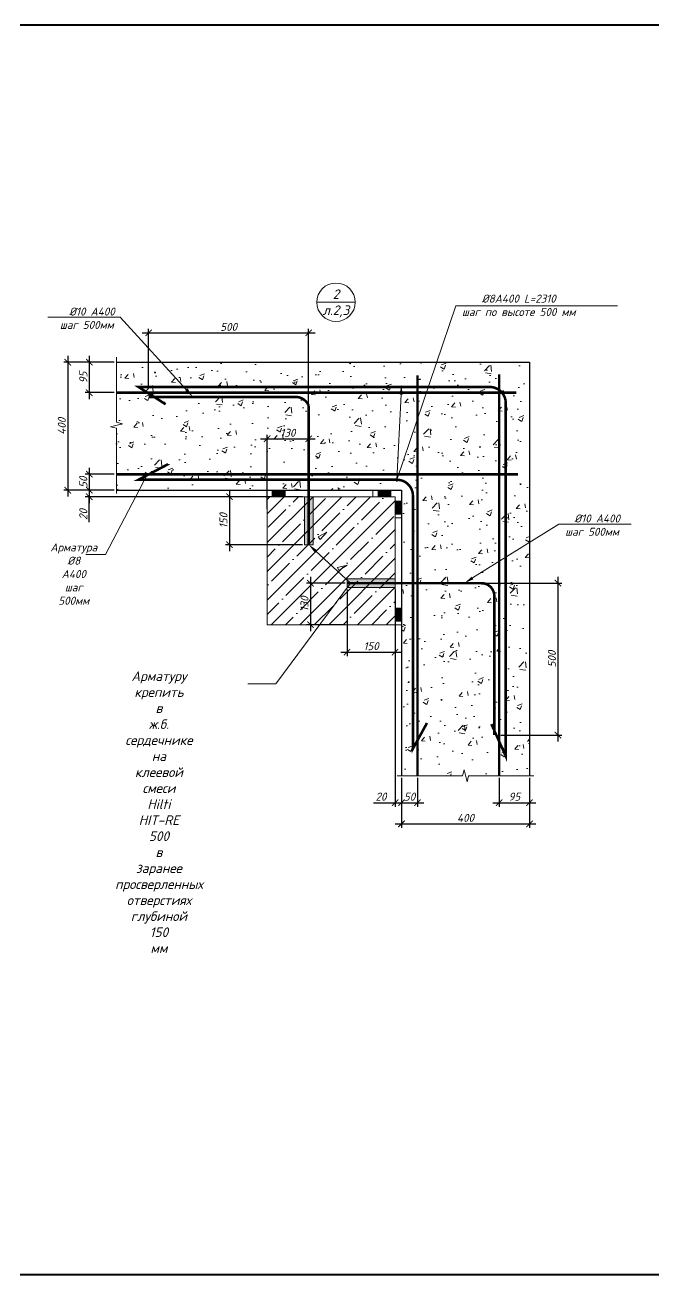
# Model space of a CAD drawing. Header units: millimetres. Extents: x -69292 to 68568, y 17750 to 120236.
# Drawn here: x 16907 to 18872, y 23614 to 27520 of the extents above; entities that cross this region are included whole.
import ezdxf
from ezdxf import colors
from ezdxf.entities.mleader import LeaderData, LeaderLine
from ezdxf.enums import TextEntityAlignment as Align
from ezdxf.math import Vec2, Vec3

# ---------------------------------------------------------------- set-up
doc = ezdxf.new("R2010")
doc.units = ezdxf.units.MM
doc.header["$PDMODE"] = 3
doc.layers.get('0').update_dxf_attribs({"lineweight": 5})
doc.layers.get('Defpoints').update_dxf_attribs({"lineweight": 0})
for name, color, linetype, lineweight in [('#Арматура', 152, 'Continuous', 30), ('#Выноски', 7, 'Continuous', 15), ('k_ Размеры', 7, 'Continuous', 15)]:
    doc.layers.add(name, color=color, linetype=linetype, lineweight=lineweight)
doc.layers.add('razmeru', color=7, linetype='Continuous', lineweight=13, true_color=0x000000)
doc.styles.get("Standard").update_dxf_attribs({"font": 'arial.ttf'})
doc.styles.add('STEP PR', font='isocpeui.ttf')
doc.dimstyles.new('SPDS', dxfattribs={"dimscale": 10, "dimtxt": 2.5, "dimasz": 2, "dimexe": 1.25, "dimexo": 0.625, "dimtad": 1, "dimdec": 0, "dimrnd": 0.001, "dimtxsty": 'STEP PR', "dimblk": 'ARCHTICK', "dimcen": 2.5, "dimdle": 2, "dimclrd": 256, "dimclre": 256, "dimclrt": 7, "dimadec": 0, "dimazin": 2, "dimtfac": 0.75, "dimtdec": 0, "dimtmove": 1, "dimatfit": 3, "dimfxl": 1, "dimtolj": 1, "dimarcsym": 1})

# ---------------------------------------------------------------- blocks, each defined once
blk = doc.blocks.new('*U255')
at = {"color": 0, "linetype": 'ByBlock', "lineweight": -2}
blk.add_lwpolyline([(-6, 0), (6, 0)], dxfattribs=at)
blk.add_circle((0, 0), 6, dxfattribs=at)
for tag, p in [('Узел', (0, 2.5)), ('Лист', (0, -2.5))]:
    blk.add_attdef(tag, text='', height=3, dxfattribs=at).set_placement(p, align=Align.MIDDLE_CENTER)
blk = doc.blocks.new('_ArchTick')
at = {"color": 0, "linetype": 'ByBlock', "const_width": 0.15}
blk.add_lwpolyline([(-0.5, -0.5), (0.5, 0.5)], dxfattribs=at)
blk = doc.blocks.new('*D409')
at = {"layer": 'Defpoints', "color": 0, "transparency": 16777216}
for p in [(17191.5, 26466.3), (17107.9, 26371.3), (17191.5, 26371.3)]:
    blk.add_point(p, dxfattribs=at)
at = {"layer": 'k_ Размеры', "lineweight": -2, "transparency": 16777216}
for p, q in [((17107.9, 26486.3), (17107.9, 26351.3)), ((17185.2, 26466.3), (17095.4, 26466.3)), ((17185.2, 26371.3), (17095.4, 26371.3))]:
    blk.add_line(p, q, dxfattribs=at)
at = {"layer": 'k_ Размеры', "lineweight": -2, "transparency": 16777216, "xscale": 20, "yscale": 20, "zscale": 20}
for p, rotation in [((17107.9, 26466.3), 90), ((17107.9, 26371.3), 270)]:
    blk.add_blockref('_ArchTick', p, dxfattribs=dict(at, rotation=rotation))
at = {"layer": 'k_ Размеры', "color": 7, "transparency": 16777216, "insert": (17089.2, 26418.8), "char_height": 25, "attachment_point": 5, "rotation": 90, "style": 'STEP PR'}
blk.add_mtext('\\A1;95', dxfattribs=at)
blk = doc.blocks.new('*D410')
at = {"layer": 'Defpoints', "color": 0, "transparency": 16777216}
for p in [(17191.5, 26116.4), (17107.9, 26066.4), (17191.5, 26066.4)]:
    blk.add_point(p, dxfattribs=at)
at = {"layer": 'k_ Размеры', "lineweight": -2, "transparency": 16777216}
for p, q in [((17107.9, 26136.4), (17107.9, 26046.4)), ((17185.2, 26116.4), (17095.4, 26116.4)), ((17185.2, 26066.4), (17095.4, 26066.4))]:
    blk.add_line(p, q, dxfattribs=at)
at = {"layer": 'k_ Размеры', "lineweight": -2, "transparency": 16777216, "xscale": 20, "yscale": 20, "zscale": 20}
for p, rotation in [((17107.9, 26116.4), 90), ((17107.9, 26066.4), 270)]:
    blk.add_blockref('_ArchTick', p, dxfattribs=dict(at, rotation=rotation))
at = {"layer": 'k_ Размеры', "color": 7, "transparency": 16777216, "insert": (17089.2, 26091.4), "char_height": 25, "attachment_point": 5, "rotation": 90, "style": 'STEP PR'}
blk.add_mtext('\\A1;50', dxfattribs=at)
blk = doc.blocks.new('*D411')
at = {"layer": 'Defpoints', "color": 0, "transparency": 16777216}
for p in [(17191.5, 26066.4), (17107.9, 26046.3), (17663.2, 26046.3)]:
    blk.add_point(p, dxfattribs=at)
at = {"layer": 'k_ Размеры', "lineweight": -2, "transparency": 16777216}
for p, q in [((17185.2, 26066.4), (17095.4, 26066.4)), ((17107.9, 26086.4), (17107.9, 26026.3)), ((17657, 26046.3), (17095.4, 26046.3)), ((17107.9, 25966.9), (17107.9, 26046.3))]:
    blk.add_line(p, q, dxfattribs=at)
at = {"layer": 'k_ Размеры', "lineweight": -2, "transparency": 16777216, "xscale": 20, "yscale": 20, "zscale": 20}
for p, rotation in [((17107.9, 26066.4), 90), ((17107.9, 26046.3), 270)]:
    blk.add_blockref('_ArchTick', p, dxfattribs=dict(at, rotation=rotation))
at = {"layer": 'k_ Размеры', "color": 7, "transparency": 16777216, "insert": (17089.2, 25990.7), "char_height": 25, "attachment_point": 5, "rotation": 90, "style": 'STEP PR'}
blk.add_mtext('\\A1;20', dxfattribs=at)
blk = doc.blocks.new('*D412')
at = {"layer": 'Defpoints', "color": 0, "transparency": 16777216}
for p in [(17191.5, 26466.3), (17040.7, 26066.4), (17191.5, 26066.4)]:
    blk.add_point(p, dxfattribs=at)
at = {"layer": 'k_ Размеры', "lineweight": -2, "transparency": 16777216}
for p, q in [((17040.7, 26486.3), (17040.7, 26046.4)), ((17185.2, 26466.3), (17028.2, 26466.3)), ((17185.2, 26066.4), (17028.2, 26066.4))]:
    blk.add_line(p, q, dxfattribs=at)
at = {"layer": 'k_ Размеры', "lineweight": -2, "transparency": 16777216, "xscale": 20, "yscale": 20, "zscale": 20}
for p, rotation in [((17040.7, 26466.3), 90), ((17040.7, 26066.4), 270)]:
    blk.add_blockref('_ArchTick', p, dxfattribs=dict(at, rotation=rotation))
at = {"layer": 'k_ Размеры', "color": 7, "transparency": 16777216, "insert": (17022, 26266.3), "char_height": 25, "attachment_point": 5, "rotation": 90, "style": 'STEP PR'}
blk.add_mtext('\\A1;400', dxfattribs=at)
blk = doc.blocks.new('*D413')
at = {"layer": 'Defpoints', "color": 0, "transparency": 16777216}
for p in [(18063.2, 25646.3), (18083.3, 25174.5), (18083.3, 25090.2)]:
    blk.add_point(p, dxfattribs=at)
at = {"layer": 'k_ Размеры', "lineweight": -2, "transparency": 16777216}
for p, q in [((18063.2, 25640), (18063.2, 25077.7)), ((18083.3, 25168.3), (18083.3, 25077.7)), ((17995.4, 25090.2), (18063.2, 25090.2)), ((18043.2, 25090.2), (18103.3, 25090.2))]:
    blk.add_line(p, q, dxfattribs=at)
at = {"layer": 'k_ Размеры', "lineweight": -2, "transparency": 16777216, "xscale": 20, "yscale": 20, "zscale": 20, "rotation": 180}
blk.add_blockref('_ArchTick', (18063.2, 25090.2), dxfattribs=at)
at = {"layer": 'k_ Размеры', "lineweight": -2, "transparency": 16777216, "xscale": 20, "yscale": 20, "zscale": 20}
blk.add_blockref('_ArchTick', (18083.3, 25090.2), dxfattribs=at)
at = {"layer": 'k_ Размеры', "color": 7, "transparency": 16777216, "insert": (18019.1, 25109), "char_height": 25, "attachment_point": 5, "style": 'STEP PR'}
blk.add_mtext('\\A1;20', dxfattribs=at)
blk = doc.blocks.new('*D414')
at = {"layer": 'Defpoints', "color": 0, "transparency": 16777216}
for p in [(18083.3, 25174.5), (18133.3, 25174.5), (18133.3, 25090.2)]:
    blk.add_point(p, dxfattribs=at)
at = {"layer": 'k_ Размеры', "lineweight": -2, "transparency": 16777216}
for p, q in [((18083.3, 25168.3), (18083.3, 25077.7)), ((18133.3, 25168.3), (18133.3, 25077.7)), ((18063.3, 25090.2), (18153.3, 25090.2))]:
    blk.add_line(p, q, dxfattribs=at)
at = {"layer": 'k_ Размеры', "lineweight": -2, "transparency": 16777216, "xscale": 20, "yscale": 20, "zscale": 20, "rotation": 180}
blk.add_blockref('_ArchTick', (18083.3, 25090.2), dxfattribs=at)
at = {"layer": 'k_ Размеры', "lineweight": -2, "transparency": 16777216, "xscale": 20, "yscale": 20, "zscale": 20}
blk.add_blockref('_ArchTick', (18133.3, 25090.2), dxfattribs=at)
at = {"layer": 'k_ Размеры', "color": 7, "transparency": 16777216, "insert": (18108.3, 25109), "char_height": 25, "attachment_point": 5, "style": 'STEP PR'}
blk.add_mtext('\\A1;50', dxfattribs=at)
blk = doc.blocks.new('*D415')
at = {"layer": 'Defpoints', "color": 0, "transparency": 16777216}
for p in [(18388.2, 25174.5), (18483.2, 25174.5), (18483.2, 25090.2)]:
    blk.add_point(p, dxfattribs=at)
at = {"layer": 'k_ Размеры', "lineweight": -2, "transparency": 16777216}
for p, q in [((18388.2, 25168.3), (18388.2, 25077.7)), ((18483.2, 25168.3), (18483.2, 25077.7)), ((18368.2, 25090.2), (18503.2, 25090.2))]:
    blk.add_line(p, q, dxfattribs=at)
at = {"layer": 'k_ Размеры', "lineweight": -2, "transparency": 16777216, "xscale": 20, "yscale": 20, "zscale": 20, "rotation": 180}
blk.add_blockref('_ArchTick', (18388.2, 25090.2), dxfattribs=at)
at = {"layer": 'k_ Размеры', "lineweight": -2, "transparency": 16777216, "xscale": 20, "yscale": 20, "zscale": 20}
blk.add_blockref('_ArchTick', (18483.2, 25090.2), dxfattribs=at)
at = {"layer": 'k_ Размеры', "color": 7, "transparency": 16777216, "insert": (18435.7, 25109), "char_height": 25, "attachment_point": 5, "style": 'STEP PR'}
blk.add_mtext('\\A1;95', dxfattribs=at)
blk = doc.blocks.new('*D416')
at = {"layer": 'Defpoints', "color": 0, "transparency": 16777216}
for p in [(18083.2, 25174.5), (18483.2, 25174.5), (18483.2, 25024.1)]:
    blk.add_point(p, dxfattribs=at)
at = {"layer": 'k_ Размеры', "lineweight": -2, "transparency": 16777216}
for p, q in [((18083.2, 25168.3), (18083.2, 25011.6)), ((18483.2, 25168.3), (18483.2, 25011.6)), ((18063.2, 25024.1), (18503.2, 25024.1))]:
    blk.add_line(p, q, dxfattribs=at)
at = {"layer": 'k_ Размеры', "lineweight": -2, "transparency": 16777216, "xscale": 20, "yscale": 20, "zscale": 20, "rotation": 180}
blk.add_blockref('_ArchTick', (18083.2, 25024.1), dxfattribs=at)
at = {"layer": 'k_ Размеры', "lineweight": -2, "transparency": 16777216, "xscale": 20, "yscale": 20, "zscale": 20}
blk.add_blockref('_ArchTick', (18483.2, 25024.1), dxfattribs=at)
at = {"layer": 'k_ Размеры', "color": 7, "transparency": 16777216, "insert": (18283.2, 25042.8), "char_height": 25, "attachment_point": 5, "style": 'STEP PR'}
blk.add_mtext('\\A1;400', dxfattribs=at)
blk = doc.blocks.new('*D436')
at = {"layer": 'Defpoints', "color": 0, "transparency": 16777216}
for p in [(17793.2, 26558.2), (17293.3, 26377), (17793.2, 26256.3)]:
    blk.add_point(p, dxfattribs=at)
at = {"layer": 'k_ Размеры', "lineweight": -2, "transparency": 16777216}
for p, q in [((17293.3, 26383.3), (17293.3, 26570.7)), ((17793.2, 26262.5), (17793.2, 26570.7)), ((17273.3, 26558.2), (17813.2, 26558.2))]:
    blk.add_line(p, q, dxfattribs=at)
at = {"layer": 'k_ Размеры', "lineweight": -2, "transparency": 16777216, "xscale": 20, "yscale": 20, "zscale": 20, "rotation": 180}
blk.add_blockref('_ArchTick', (17293.3, 26558.2), dxfattribs=at)
at = {"layer": 'k_ Размеры', "lineweight": -2, "transparency": 16777216, "xscale": 20, "yscale": 20, "zscale": 20}
blk.add_blockref('_ArchTick', (17793.2, 26558.2), dxfattribs=at)
at = {"layer": 'k_ Размеры', "color": 7, "transparency": 16777216, "insert": (17543.3, 26576.9), "char_height": 25, "attachment_point": 5, "style": 'STEP PR'}
blk.add_mtext('\\A1;500', dxfattribs=at)
blk = doc.blocks.new('*D437')
at = {"layer": 'Defpoints', "color": 0, "transparency": 16777216}
for p in [(18273.6, 25776.3), (18387.1, 25301.5), (18571.9, 25301.5)]:
    blk.add_point(p, dxfattribs=at)
at = {"layer": 'k_ Размеры', "lineweight": -2, "transparency": 16777216}
for p, q in [((18571.9, 25796.3), (18571.9, 25281.5)), ((18279.9, 25776.3), (18584.4, 25776.3)), ((18393.3, 25301.5), (18584.4, 25301.5))]:
    blk.add_line(p, q, dxfattribs=at)
at = {"layer": 'k_ Размеры', "lineweight": -2, "transparency": 16777216, "xscale": 20, "yscale": 20, "zscale": 20}
for p, rotation in [((18571.9, 25776.3), 90), ((18571.9, 25301.5), 270)]:
    blk.add_blockref('_ArchTick', p, dxfattribs=dict(at, rotation=rotation))
at = {"layer": 'k_ Размеры', "color": 7, "transparency": 16777216, "insert": (18553.1, 25538.9), "char_height": 25, "attachment_point": 5, "rotation": 90, "style": 'STEP PR'}
blk.add_mtext('\\A1;500', dxfattribs=at)
blk = doc.blocks.new('*D424')
at = {"layer": 'Defpoints', "color": 0, "transparency": 16777216}
for p in [(17780, 26046.3), (17545.8, 25896.3), (17780, 25896.3)]:
    blk.add_point(p, dxfattribs=at)
at = {"layer": 'k_ Размеры', "lineweight": -2, "transparency": 16777216}
for p, q in [((17545.8, 26066.3), (17545.8, 25876.3)), ((17773.7, 26046.3), (17533.3, 26046.3)), ((17773.7, 25896.3), (17533.3, 25896.3))]:
    blk.add_line(p, q, dxfattribs=at)
at = {"layer": 'k_ Размеры', "lineweight": -2, "transparency": 16777216, "xscale": 20, "yscale": 20, "zscale": 20}
for p, rotation in [((17545.8, 26046.3), 90), ((17545.8, 25896.3), 270)]:
    blk.add_blockref('_ArchTick', p, dxfattribs=dict(at, rotation=rotation))
at = {"layer": 'k_ Размеры', "color": 7, "transparency": 16777216, "insert": (17527, 25971.3), "char_height": 25, "attachment_point": 5, "rotation": 90, "style": 'STEP PR'}
blk.add_mtext('\\A1;150', dxfattribs=at)
blk = doc.blocks.new('*D425')
at = {"layer": 'Defpoints', "color": 0, "transparency": 16777216}
for p in [(17913.2, 25762.4), (18063.2, 25762.4), (18063.2, 25560.4)]:
    blk.add_point(p, dxfattribs=at)
at = {"layer": 'k_ Размеры', "lineweight": -2, "transparency": 16777216}
for p, q in [((17913.2, 25756.2), (17913.2, 25547.9)), ((18063.2, 25756.2), (18063.2, 25547.9)), ((17893.2, 25560.4), (18083.2, 25560.4))]:
    blk.add_line(p, q, dxfattribs=at)
at = {"layer": 'k_ Размеры', "lineweight": -2, "transparency": 16777216, "xscale": 20, "yscale": 20, "zscale": 20, "rotation": 180}
blk.add_blockref('_ArchTick', (17913.2, 25560.4), dxfattribs=at)
at = {"layer": 'k_ Размеры', "lineweight": -2, "transparency": 16777216, "xscale": 20, "yscale": 20, "zscale": 20}
blk.add_blockref('_ArchTick', (18063.2, 25560.4), dxfattribs=at)
at = {"layer": 'k_ Размеры', "color": 7, "transparency": 16777216, "insert": (17988.2, 25579.2), "char_height": 25, "attachment_point": 5, "style": 'STEP PR'}
blk.add_mtext('\\A1;150', dxfattribs=at)
blk = doc.blocks.new('*U192')
at = {"color": 0, "linetype": 'ByBlock', "lineweight": -2}
for p, q in [((13.58, 0), (13.9, 1.25)), ((13.9, 1.25), (14.52, -1.25)), ((13.58, 0), (0, 0)), ((14.52, -1.25), (14.83, 0)), ((28.42, 0), (14.83, 0))]:
    blk.add_line(p, q, dxfattribs=at)
blk = doc.blocks.new('_None')
blk = doc.blocks.new('*D441')
at = {"layer": 'Defpoints', "lineweight": -2, "transparency": 16777216}
for p, q in [((17798.9, 25796), (17798.9, 25626.3)), ((17907, 25776), (17786.4, 25776)), ((17907, 25646.3), (17786.4, 25646.3))]:
    blk.add_line(p, q, dxfattribs=at)
at = {"layer": 'Defpoints', "color": 0, "transparency": 16777216}
for p in [(17913.2, 25776), (17798.9, 25646.3), (17913.2, 25646.3)]:
    blk.add_point(p, dxfattribs=at)
at = {"layer": 'Defpoints', "lineweight": -2, "transparency": 16777216, "xscale": 20, "yscale": 20, "zscale": 20}
for p, rotation in [((17798.9, 25776), 90), ((17798.9, 25646.3), 270)]:
    blk.add_blockref('_ArchTick', p, dxfattribs=dict(at, rotation=rotation))
at = {"layer": 'Defpoints', "color": 7, "transparency": 16777216, "insert": (17780.2, 25711.1), "char_height": 25, "attachment_point": 5, "rotation": 90, "style": 'STEP PR'}
blk.add_mtext('\\A1;130', dxfattribs=at)
blk = doc.blocks.new('*D442')
at = {"layer": 'Defpoints', "lineweight": -2, "transparency": 16777216}
for p, q in [((17643.2, 26227.2), (17813.2, 26227.2)), ((17663.2, 26007.6), (17663.2, 26239.7)), ((17793.2, 26007.6), (17793.2, 26239.7))]:
    blk.add_line(p, q, dxfattribs=at)
at = {"layer": 'Defpoints', "color": 0, "transparency": 16777216}
for p in [(17793.2, 26227.2), (17663.2, 26001.4), (17793.2, 26001.4)]:
    blk.add_point(p, dxfattribs=at)
at = {"layer": 'Defpoints', "lineweight": -2, "transparency": 16777216, "xscale": 20, "yscale": 20, "zscale": 20, "rotation": 180}
blk.add_blockref('_ArchTick', (17663.2, 26227.2), dxfattribs=at)
at = {"layer": 'Defpoints', "lineweight": -2, "transparency": 16777216, "xscale": 20, "yscale": 20, "zscale": 20}
blk.add_blockref('_ArchTick', (17793.2, 26227.2), dxfattribs=at)
at = {"layer": 'Defpoints', "color": 7, "transparency": 16777216, "insert": (17728.2, 26245.9), "char_height": 25, "attachment_point": 5, "style": 'STEP PR'}
blk.add_mtext('\\A1;130', dxfattribs=at)
blk = doc.blocks.new('A$C6A987936')
at = {"layer": '#Арматура', "color": 250, "ltscale": 0.1, "true_color": 0x303030, "const_width": 80}
for points in [[(-11325, -1241), (-12171, -700), (-1200, -700, -0.414214), (-700, -1200), (-700, -12234), (-1148, -11233)], [(-11246, -3112), (-12171, -3599), (-4099, -3599, -0.414214), (-3599, -4099), (-3599, -12000), (-3159, -11199)]]:
    blk.add_lwpolyline(points, format="xyb", dxfattribs=at)

msp = doc.modelspace()

# ---------------------------------------------------------------- hatches: boundary and pattern name
at = {"layer": 'razmeru', "ltscale": 0.1}
h = msp.add_hatch(dxfattribs=at)
h.set_pattern_fill('AR-CONC', color=256, scale=0.8)
h.set_pattern_definition([(50, (-1146306.53, -8285780.31), (145.7477352, -12.7512684), [15.24, -167.64]), (355, (-1146306.53, -8285780.31), (-28.1947371, 152.8454762), [12.192, -134.1124673]), (100.4514447, (-1146294.38, -8285781.37), (117.5529977, 140.0942015), [12.952007, -142.4721957]), (46.1842, (-1146306.53, -8285739.67), (216.8632327, -33.6338623), [22.86, -251.46]), (96.6355576, (-1146288.45, -8285742.47), (189.923307, 197.9408997), [19.4280185, -213.7084865]), (351.1841512, (-1146306.53, -8285739.67), (189.923307, 197.9408997), [18.2879737, -201.1677855]), (21, (-1146286.2, -8285749.83), (121.291513, -81.8121585), [15.24, -167.64]), (326, (-1146286.2, -8285749.83), (49.4416227, 147.350373), [12.192, -134.112]), (71.451445, (-1146276.1, -8285756.65), (170.7331354, 65.538215), [12.952007, -142.47195]), (37.5, (-1146306.525, -8285780.31), (2.4708826, 67.6440311), [0, -132.4864, 0, -136.144, 0, -134.62]), (7.5, (-1146306.525, -8285780.31), (53.45573, 80.14445985), [0, -77.6224, 0, -129.4384, 0, -51.308]), (327.5, (-1146351.84, -8285780.31), (108.47247613, -4.5829952), [0, -50.8, 0, -158.496, 0, -210.312]), (317.5, (-1146372.16, -8285780.31), (118.5033451, 20.3411928), [0, -66.04, 0, -105.2576, 0, -149.352])])
h.paths.add_polyline_path([(18483.2, 26466.3), (17191.5, 26466.3), (17191.5, 26276.3), (17211.5, 26271.3), (17171.5, 26261.3), (17191.5, 26256.3), (17191.5, 26066.3), (18083.2, 26066.3), (18083.2, 25174.5), (18273.3, 25174.5), (18278.3, 25194.5), (18288.3, 25154.5), (18293.3, 25174.5), (18483.2, 25174.5)])
h = msp.add_hatch(color=250, dxfattribs=at)
h.dxf.hatch_style = 1
h.paths.add_polyline_path([(17719.4, 26066.3), (17678.9, 26066.3), (17678.9, 26046.3), (17719.4, 26046.3)])
h = msp.add_hatch(color=250, dxfattribs=at)
h.dxf.hatch_style = 1
h.paths.add_polyline_path([(18050.3, 26066.3), (18009.8, 26066.3), (18009.8, 26046.3), (18050.3, 26046.3)])
h = msp.add_hatch(dxfattribs=at)
h.set_pattern_fill('ANSI35', color=250, scale=10)
h.set_pattern_definition([(45, (-1143593.225, -8285792.86), (-44.9012806, 44.9012806), []), (45, (-1143548.324, -8285792.86), (-44.9012806, 44.9012806), [79.375, -15.875, 0, -15.875])])
h.paths.add_polyline_path([(18063.2, 26046.3), (17663.2, 26046.3), (17663.2, 25646.3), (18063.2, 25646.3)])
at = {"layer": 'razmeru', "ltscale": 0.1, "true_color": 0xd9d9d9}
h = msp.add_hatch(color=254, dxfattribs=at)
h.dxf.hatch_style = 1
h.paths.add_polyline_path([(17793.3, 25896.3), (17807.1, 25896.3), (17807.1, 25996.3), (17793.3, 25996.3)])
h.paths.add_polyline_path([(17780, 25896.3), (17793.3, 25896.3), (17793.3, 25996.3), (17780, 25996.3)])
h.paths.add_polyline_path([(17780, 25996.3), (17793.3, 25996.3), (17793.3, 26046.3), (17780, 26046.3)])
h.paths.add_polyline_path([(17793.3, 25996.3), (17807.1, 25996.3), (17807.1, 26046.3), (17793.3, 26046.3)])
at = {"layer": 'razmeru', "ltscale": 0.1}
h = msp.add_hatch(color=250, dxfattribs=at)
h.dxf.hatch_style = 1
h.paths.add_polyline_path([(18063.2, 26032.2), (18063.2, 25991.7), (18083.2, 25991.7), (18083.2, 26032.2)])
at = {"layer": 'razmeru', "ltscale": 0.1, "true_color": 0xd9d9d9}
h = msp.add_hatch(color=254, dxfattribs=at)
h.dxf.hatch_style = 1
h.paths.add_polyline_path([(17913.2, 25776.3), (17913.2, 25762.4), (18013.2, 25762.4), (18013.2, 25776.3)])
h.paths.add_polyline_path([(17913.2, 25789.6), (17913.2, 25776.3), (18013.2, 25776.3), (18013.2, 25789.6)])
h.paths.add_polyline_path([(18013.2, 25789.6), (18013.2, 25776.3), (18063.2, 25776.3), (18063.2, 25789.6)])
h.paths.add_polyline_path([(18013.2, 25776.3), (18013.2, 25762.4), (18063.2, 25762.4), (18063.2, 25776.3)])
at = {"layer": 'razmeru', "ltscale": 0.1}
h = msp.add_hatch(color=250, dxfattribs=at)
h.dxf.hatch_style = 1
h.paths.add_polyline_path([(18063.2, 25698), (18063.2, 25657.5), (18083.2, 25657.5), (18083.2, 25698)])

# ---------------------------------------------------------------- linework, layer by layer
at = {"color": 3, "lineweight": 40}
msp.add_lwpolyline([(13722.6, 27520.1), (24318.1, 27520.1), (24318.1, 23614.4), (13722.6, 23614.4)], close=True, dxfattribs=at)
at = {"layer": 'Defpoints'}
msp.add_lwpolyline([(18248.9, 26466.3), (18483.2, 26466.3), (18483.2, 26260.3)], dxfattribs=at)
at = {"layer": 'razmeru', "ltscale": 0.1}
for p, q in [((17663.2, 26046.3), (17663.2, 26066.3)), ((17994.1, 26046.3), (17994.1, 26066.3)), ((18063.2, 25980.5), (18083.2, 25980.5)), ((17823.2, 25920.5), (17850, 25934.9)), ((17850, 25934.9), (17829.3, 25912.5)), ((17829.3, 25912.5), (17823.2, 25920.5)), ((17883.7, 25824.8), (17913.2, 25832.4)), ((17887.9, 25815.6), (17883.7, 25824.8)), ((17913.2, 25832.4), (17887.9, 25815.6)), ((18063.2, 25646.3), (18083.2, 25646.3))]:
    msp.add_line(p, q, dxfattribs=at)
at = {"layer": 'razmeru', "lineweight": 30, "ltscale": 0.4}
for points in [[(17191.5, 26466.3), (18083.2, 26466.3)], [(18083.2, 26466.3), (18483.2, 26466.3), (18483.2, 26066.3)], [(18483.2, 26466.3), (18483.2, 25174.5)], [(17191.5, 26066.3), (18083.2, 26066.3), (18083.2, 25174.5)]]:
    msp.add_lwpolyline(points, dxfattribs=at)
at = {"layer": 'razmeru', "color": 1, "ltscale": 0.4, "const_width": 8}
for points in [[(18133.3, 25174.5), (18133.3, 26425.5)], [(18388.2, 25174.5), (18388.2, 26428.7)], [(17191.5, 26371.3), (18442, 26371.3)], [(17191.5, 26116.4), (18447.5, 26116.4)]]:
    msp.add_lwpolyline(points, dxfattribs=at)
for points in [[(17793.2, 25896.3), (17793.2, 26330.8, 0.29698), (17753.2, 26358), (17293.3, 26358)], [(18373.1, 25301.5), (18373.1, 25736, 0.414214), (18333.1, 25776), (17913.2, 25776)]]:
    msp.add_lwpolyline(points, format="xyb", dxfattribs=at)
at = {"layer": 'razmeru', "ltscale": 0.1}
for points in [[(17678.9, 26066.3), (17719.4, 26066.3), (17719.4, 26046.3), (17678.9, 26046.3)], [(18009.8, 26066.3), (18050.3, 26066.3), (18050.3, 26046.3), (18009.8, 26046.3)], [(18063.2, 25991.7), (18063.2, 26032.2), (18083.2, 26032.2), (18083.2, 25991.7)], [(18063.2, 25657.5), (18063.2, 25698), (18083.2, 25698), (18083.2, 25657.5)]]:
    msp.add_lwpolyline(points, close=True, dxfattribs=at)
for points in [[(17663.2, 26046.3), (18063.2, 26046.3), (18063.2, 25646.3), (17663.2, 25646.3), (17663.2, 26046.3)], [(17807.1, 26046.3), (17807.1, 25896.3), (17780, 25896.3), (17780, 26046.3)], [(18063.2, 25762.4), (17913.2, 25762.4), (17913.2, 25789.6), (18063.2, 25789.6)]]:
    msp.add_lwpolyline(points, dxfattribs=at)

# ---------------------------------------------------------------- block references
ref = msp.add_blockref('*U255', (17878.5, 26653.9), dxfattribs=dict(xscale=10, yscale=10, zscale=10))
ref.add_attrib('Узел', '2', dxfattribs={"color": 0, "linetype": 'ByBlock', "lineweight": -2, "height": 30, "style": 'STEP PR'}).set_placement((17878.5, 26678.9), align=Align.MIDDLE_CENTER)
ref.add_attrib('Лист', 'л.2,3', dxfattribs={"color": 0, "linetype": 'ByBlock', "lineweight": -2, "height": 30, "style": 'STEP PR'}).set_placement((17878.5, 26628.9), align=Align.MIDDLE_CENTER)
at = {"xscale": -15, "yscale": -15, "zscale": -15}
for p, rotation in [((17192.7, 26056.2), 270), ((18070.1, 25174.5), 180)]:
    msp.add_blockref('*U192', p, dxfattribs=dict(at, rotation=rotation))
at = {"layer": 'razmeru', "color": 1, "ltscale": 0.4, "xscale": 0.1, "yscale": 0.1, "zscale": 0.1}
msp.add_blockref('A$C6A987936', (18478.8, 26459.1), dxfattribs=at)

# ---------------------------------------------------------------- dimensions: what is measured, and where the dimension line sits
at = {"layer": 'Defpoints'}
dim = msp.add_linear_dim(base=(17793.2, 26227.2), p1=(17663.2, 26001.4), p2=(17793.2, 26001.4), dimstyle='SPDS', dxfattribs=at)
dim.commit()
dim.dimension.update_dxf_attribs({"geometry": '*D442', "text_midpoint": (17728.2, 26245.9)})
dim = msp.add_linear_dim(base=(17798.9, 25646.3), p1=(17913.2, 25776), p2=(17913.2, 25646.3), angle=90, dimstyle='SPDS', dxfattribs=at)
dim.commit()
dim.dimension.update_dxf_attribs({"geometry": '*D441', "text_midpoint": (17780.2, 25711.1)})
at = {"layer": 'k_ Размеры'}
for base, p1, p2, picture, middle in [((17793.2, 26558.2), (17293.3, 26377), (17793.2, 26256.3), '*D436', (17543.3, 26576.9)), ((18063.2, 25560.4), (17913.2, 25762.4), (18063.2, 25762.4), '*D425', (17988.2, 25579.2)), ((18483.2, 25024.1), (18083.2, 25174.5), (18483.2, 25174.5), '*D416', (18283.2, 25042.8)), ((18133.3, 25090.2), (18083.3, 25174.5), (18133.3, 25174.5), '*D414', (18108.3, 25109)), ((18483.2, 25090.2), (18388.2, 25174.5), (18483.2, 25174.5), '*D415', (18435.7, 25109))]:
    dim = msp.add_linear_dim(base=base, p1=p1, p2=p2, dimstyle='SPDS', dxfattribs=at)
    dim.commit()
    dim.dimension.update_dxf_attribs({"geometry": picture, "text_midpoint": middle})
for base, p1, p2, picture, middle in [((17040.7, 26066.4), (17191.5, 26466.3), (17191.5, 26066.4), '*D412', (17022, 26266.3)), ((17107.9, 26371.3), (17191.5, 26466.3), (17191.5, 26371.3), '*D409', (17089.2, 26418.8)), ((17107.9, 26066.4), (17191.5, 26116.4), (17191.5, 26066.4), '*D410', (17089.2, 26091.4)), ((17545.8, 25896.3), (17780, 26046.3), (17780, 25896.3), '*D424', (17527, 25971.3))]:
    dim = msp.add_linear_dim(base=base, p1=p1, p2=p2, angle=90, dimstyle='SPDS', dxfattribs=at)
    dim.commit()
    dim.dimension.update_dxf_attribs({"geometry": picture, "text_midpoint": middle})
dim = msp.add_linear_dim(base=(17107.9, 26046.3), p1=(17191.5, 26066.4), p2=(17663.2, 26046.3), angle=90, dimstyle='SPDS', dxfattribs=at)
dim.commit()
dim.dimension.update_dxf_attribs({"geometry": '*D411', "text_midpoint": (17113, 25990.7), "dimtype": 160})
dim = msp.add_linear_dim(base=(18571.9, 25301.5), p1=(18273.6, 25776.3), p2=(18387.1, 25301.5), angle=90, text='500', dimstyle='SPDS', dxfattribs=at)
dim.commit()
dim.dimension.update_dxf_attribs({"geometry": '*D437', "text_midpoint": (18553.1, 25538.9)})
dim = msp.add_linear_dim(base=(18083.3, 25090.2), p1=(18063.2, 25646.3), p2=(18083.3, 25174.5), dimstyle='SPDS', dxfattribs=at)
dim.commit()
dim.dimension.update_dxf_attribs({"geometry": '*D413', "text_midpoint": (18019.1, 25084.1), "dimtype": 160})

# ---------------------------------------------------------------- leaders
at = {"layer": '#Выноски'}
ml = msp.add_multileader_mtext('Standard', dxfattribs=at)
ml.set_content('{\\H0.83333x;%%C8A400 L=2310\\Pшаг по высоте 500 мм\\A1;\\H1.2x;      }', color=256, style='STEP PR')
ml.set_leader_properties(color=256, linetype='ByLayer', lineweight=-1)
ml.build(insert=Vec2(0, 0))
ml.multileader.update_dxf_attribs({"text_left_attachment_type": 6, "text_right_attachment_type": 6, "dogleg_length": 0, "arrow_head_size": 30, "scale": 0.1})
ctx = ml.context
ctx.base_point, ctx.scale, ctx.char_height, ctx.arrow_head_size, ctx.landing_gap_size, ctx.plane_origin = Vec3(18253.1, 26642.6), 0.1, 30, 30, 12.5, Vec3(20754.2, 24912.2)
ctx.left_attachment, ctx.right_attachment, ctx.text_align_type = 6, 6, 1
notes = []
notes.append((ctx, [(0, (1, 1, 0), (18253.1, 26642.6), (1, 0), 0, [(0, [(18083.2, 26395.4), (18068.9, 26099.2)], 0, [])])]))
ctx.mtext.insert, ctx.mtext.rotation, ctx.mtext.alignment, ctx.mtext.flow_direction = Vec3(18449.6, 26677.6), 6.283185, 2, 5
ml = msp.add_multileader_mtext('Standard', dxfattribs=at)
ml.set_content('{\\H0.83333x;  %%C10 А400 \\P\\pxqc;шаг 500мм\\P\\A1;\\H1.2x;       }', color=256, style='STEP PR')
ml.set_leader_properties(color=256, linetype='ByLayer', lineweight=-1)
ml.build(insert=Vec2(0, 0))
ml.multileader.update_dxf_attribs({"text_left_attachment_type": 6, "text_right_attachment_type": 6, "dogleg_length": 0, "arrow_head_size": 30, "scale": 0.1})
ctx = ml.context
ctx.base_point, ctx.scale, ctx.char_height, ctx.arrow_head_size, ctx.landing_gap_size, ctx.plane_origin = Vec3(16996.2, 26607.2), 0.1, 30, 30, 12.5, Vec3(19472.9, 24882)
ctx.left_attachment, ctx.right_attachment, ctx.text_align_type = 6, 6, 1
notes.append((ctx, [(1, (1, 1, 0), (17204.1, 26607.2), (-1, 0), 0, [(1, [(17431.6, 26358)], 0, [])])]))
ctx.mtext.insert, ctx.mtext.rotation, ctx.mtext.alignment, ctx.mtext.flow_direction = Vec3(17100.2, 26637.2), 6.283185, 2, 5
ml = msp.add_multileader_mtext('Standard', dxfattribs=at)
ml.set_content('{\\H0.83333x;Арматура \\P%%C8 А400 \\Pшаг 500мм}', color=256, style='STEP PR')
ml.set_leader_properties(color=256, linetype='ByLayer', lineweight=-1)
ml.set_arrow_properties(name='NONE')
ml.build(insert=Vec2(0, 0))
ml.multileader.update_dxf_attribs({"text_left_attachment_type": 6, "text_right_attachment_type": 6, "dogleg_length": 0, "arrow_head_size": 30, "scale": 0.1})
ctx = ml.context
ctx.base_point, ctx.scale, ctx.char_height, ctx.arrow_head_size, ctx.landing_gap_size, ctx.plane_origin = Vec3(16960.4, 25865.5), 0.1, 30, 30, 12.5, Vec3(19538.5, 25510.9)
ctx.left_attachment, ctx.right_attachment, ctx.text_align_type = 6, 6, 1
notes.append((ctx, [(1, (1, 1, 0), (17158.5, 25865.5), (-1, 0), 0, [(1, [(17290.1, 26116.4)], 0, [])])]))
ctx.mtext.insert, ctx.mtext.rotation, ctx.mtext.width, ctx.mtext.defined_height, ctx.mtext.alignment, ctx.mtext.flow_direction = Vec3(17059.5, 25900.5), 6.283185, 486.921, 220, 2, 5
ml = msp.add_multileader_mtext('Standard', dxfattribs=at)
ml.set_content('{\\H0.83333x;  %%C10 А400 \\P\\pxqc;шаг 500мм\\P\\A1;\\H1.2x;       }', color=256, style='STEP PR')
ml.set_leader_properties(color=256, linetype='ByLayer', lineweight=-1)
ml.build(insert=Vec2(0, 0))
ml.multileader.update_dxf_attribs({"text_left_attachment_type": 6, "text_right_attachment_type": 6, "dogleg_length": 0, "arrow_head_size": 30, "scale": 0.1})
ctx = ml.context
ctx.base_point, ctx.scale, ctx.char_height, ctx.arrow_head_size, ctx.landing_gap_size, ctx.plane_origin = Vec3(18574.5, 25960.7), 0.1, 30, 30, 12.5, Vec3(21075.6, 24230.2)
ctx.left_attachment, ctx.right_attachment, ctx.text_align_type = 6, 6, 1
notes.append((ctx, [(0, (1, 1, 0), (18574.5, 25960.7), (1, 0), 0, [(1, [(18279.9, 25776.3)], 0, [])])]))
ctx.mtext.insert, ctx.mtext.rotation, ctx.mtext.alignment, ctx.mtext.flow_direction = Vec3(18678.5, 25990.7), 6.283185, 2, 5
ml = msp.add_multileader_mtext('Standard', dxfattribs=at)
ml.set_content('Арматуру крепить\\Pв ж.б. сердечнике на клеевой смеси\\PHilti HIT-RE 500 в заранее \\Pпросверленных отверстиях\\Pглубиной 150 мм ', color=256, style='STEP PR')
ml.set_leader_properties(color=256, linetype='ByLayer', lineweight=-1)
ml.build(insert=Vec2(0, 0))
ml.multileader.update_dxf_attribs({"text_left_attachment_type": 6, "text_right_attachment_type": 6, "dogleg_length": 0, "arrow_head_size": 30, "scale": 0.1})
ctx = ml.context
ctx.base_point, ctx.scale, ctx.char_height, ctx.arrow_head_size, ctx.landing_gap_size, ctx.plane_origin = Vec3(16960.1, 25461.6), 0.1, 30, 30, 12.5, Vec3(20541.4, 24500.1)
ctx.left_attachment, ctx.right_attachment, ctx.text_align_type = 6, 6, 1
notes.append((ctx, [(1, (1, 1, 0), (17690.9, 25461.6), (-1, 0), 0, [(1, [(17792.8, 25897), (17923.5, 25776)], 0, [])])]))
ctx.mtext.insert, ctx.mtext.rotation, ctx.mtext.width, ctx.mtext.alignment, ctx.mtext.flow_direction = Vec3(17325.5, 25500.6), 6.283185, 749.822, 2, 5
for ctx, leaders in notes:
    for number, flags, end, landing, length, lines in leaders:
        leader = LeaderData()
        leader.index, (leader.has_last_leader_line, leader.has_dogleg_vector, leader.attachment_direction) = number, flags
        leader.last_leader_point, leader.dogleg_vector, leader.dogleg_length = Vec3(end), Vec3(landing), length
        for number, points, colour, breaks in lines:
            line = LeaderLine()
            line.index, line.vertices, line.color, line.breaks = number, Vec3.list(points), colors.encode_raw_color(colour), breaks
            leader.lines.append(line)
        ctx.leaders.append(leader)

doc.saveas('drawing.dxf')
